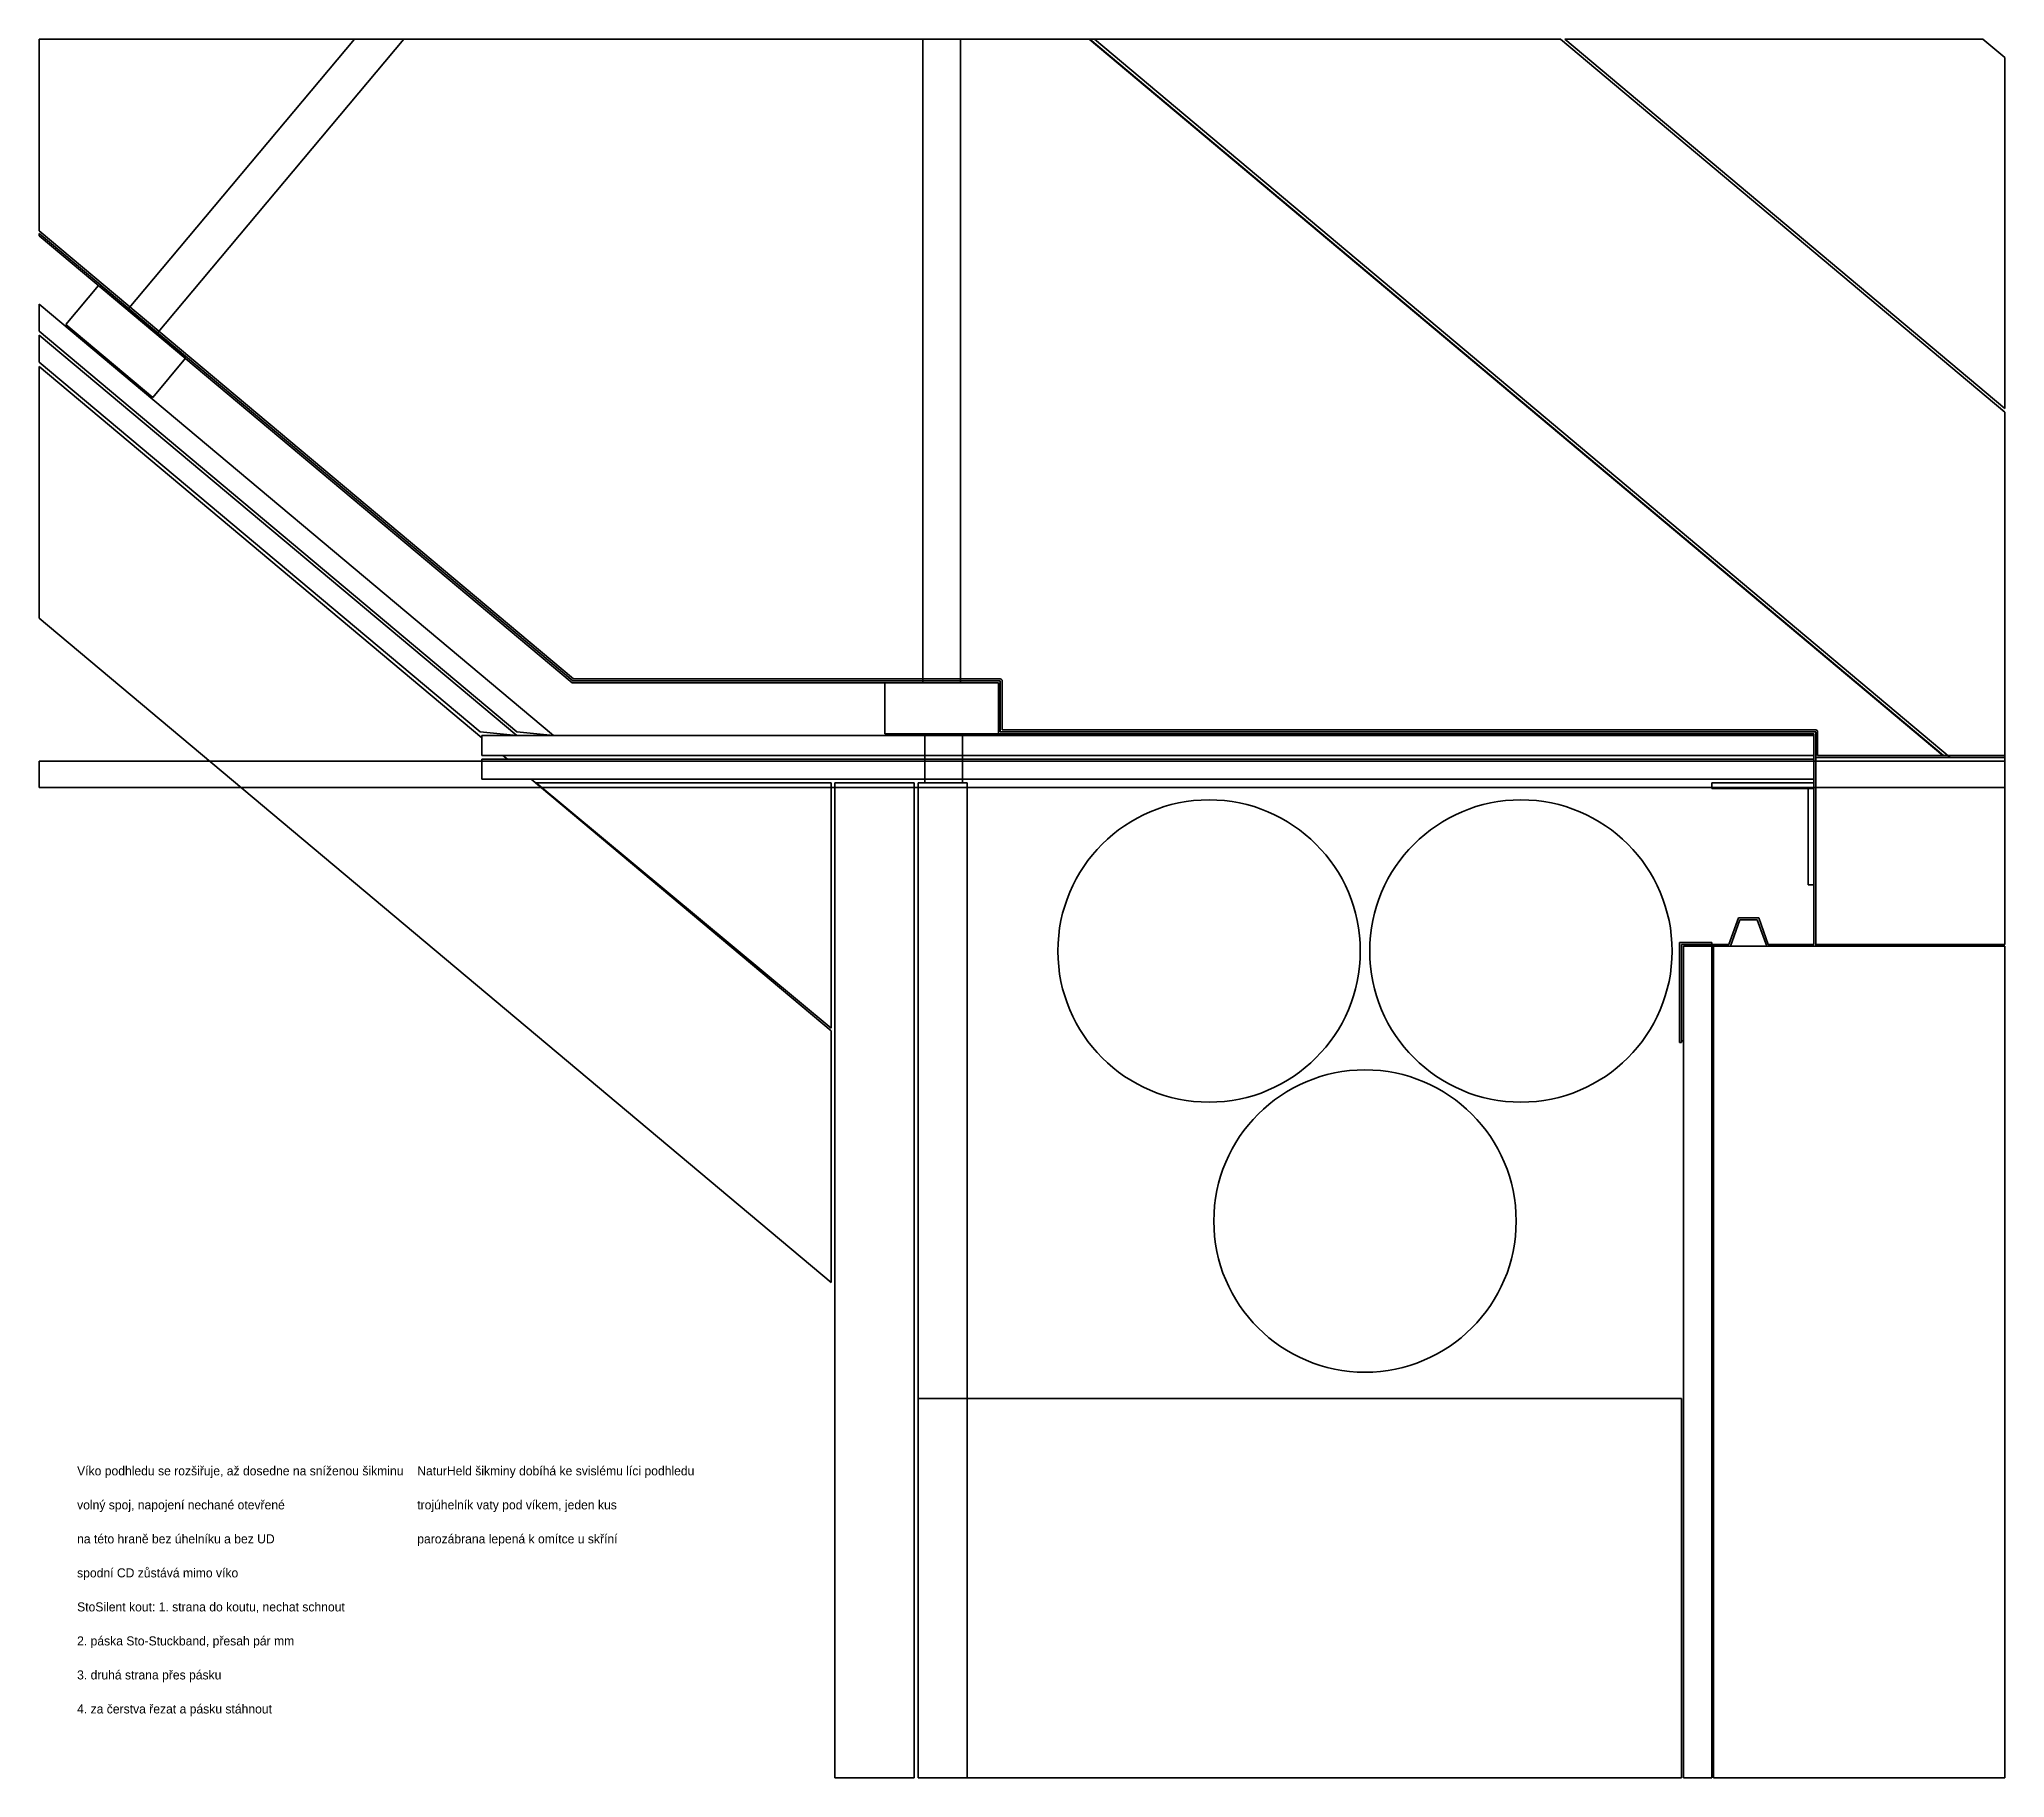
# Model space of a CAD drawing. Header units: millimetres. Extents: x 4480 to 5520, y 2760 to 3680.
import ezdxf

# ---------------------------------------------------------------- set-up
doc = ezdxf.new("R2010")
doc.units = ezdxf.units.MM
for name, color, linetype, lineweight in [('masonry', 1, 'Continuous', 35), ('plaster', 2, 'Continuous', 35), ('plenum_wool', 3, 'Continuous', 35), ('rafters', 2, 'Continuous', 35), ('roofing', 1, 'Continuous', 35), ('slope_cd', 4, 'Continuous', 35), ('slope_foil', 4, 'Continuous', 35), ('slope_gkf', 4, 'Continuous', 35), ('slope_naturheld_140', 5, 'Continuous', 35), ('slope_nonius', 4, 'Continuous', 35), ('soffit_cd', 4, 'Continuous', 35), ('soffit_duct', 4, 'Continuous', 35), ('soffit_gkf', 4, 'Continuous', 35), ('soffit_mineral_wool', 3, 'Continuous', 35), ('soffit_naturheld_140', 5, 'Continuous', 35), ('soffit_nonius', 4, 'Continuous', 35), ('tie_rod', 4, 'Continuous', 35), ('vapour_brake_tape', 2, 'Continuous', 35), ('wall_plate', 2, 'Continuous', 35)]:
    doc.layers.add(name, color=color, linetype=linetype, lineweight=lineweight)
doc.layers.add('NOTES', color=7, linetype='Continuous')

msp = doc.modelspace()

# ---------------------------------------------------------------- linework, layer by layer
at = {"layer": 'masonry'}
for p, q in [((5520, 3200), (5366, 3200)), ((5366, 3200), (5366, 2760)), ((5520, 2760), (5520, 3200)), ((5366, 2760), (5520, 2760))]:
    msp.add_line(p, q, dxfattribs=at)
at = {"layer": 'plaster'}
for p, q in [((5365, 3200), (5350, 3200)), ((5350, 3200), (5350, 2760)), ((5365, 2760), (5365, 3200)), ((5350, 2760), (5365, 2760))]:
    msp.add_line(p, q, dxfattribs=at)
at = {"layer": 'plenum_wool'}
for p, q in [((4480, 3680), (4480, 3578.6)), ((5035.6, 3680), (4480, 3680)), ((5487.2, 3301), (5035.6, 3680)), ((5284.9, 3680), (5035.9, 3680)), ((5035.9, 3680), (5487.6, 3301)), ((5520, 3482.7), (5284.9, 3680)), ((4480, 3578.6), (4762.6, 3341.5)), ((5520, 3301), (5520, 3482.7)), ((4762.6, 3341.5), (4988.5, 3341.5)), ((4989.5, 3340.5), (4989.5, 3314.5)), ((4989.5, 3314.5), (5420, 3314.5)), ((5421, 3313.5), (5421, 3301)), ((5421, 3301), (5487.2, 3301)), ((5487.6, 3301), (5520, 3301))]:
    msp.add_line(p, q, dxfattribs=at)
for centre in [(4988.5, 3340.5), (5420, 3313.5)]:
    msp.add_arc(centre, 1, 360, 450, dxfattribs=at)
at = {"layer": 'rafters'}
for p, q in [((5038.3, 3680), (5491.2, 3300)), ((5284.9, 3680), (5038.3, 3680)), ((5520, 3482.7), (5284.9, 3680)), ((5520, 3300), (5520, 3482.7)), ((5491.2, 3300), (5520, 3300))]:
    msp.add_line(p, q, dxfattribs=at)
at = {"layer": 'roofing'}
for p, q in [((5508.5, 3680), (5287.2, 3680)), ((5287.2, 3680), (5520, 3484.7)), ((5520, 3670.4), (5508.5, 3680)), ((5520, 3484.7), (5520, 3670.4))]:
    msp.add_line(p, q, dxfattribs=at)
at = {"layer": 'slope_cd'}
for p, q in [((4511.3, 3549.7), (4494, 3529.1)), ((4557.3, 3511.2), (4511.3, 3549.7)), ((4494, 3529.1), (4540, 3490.5)), ((4540, 3490.5), (4557.3, 3511.2))]:
    msp.add_line(p, q, dxfattribs=at)
at = {"layer": 'slope_foil'}
for p, q in [((4762.3, 3340.5), (4480, 3577.3)), ((4480, 3577.3), (4480, 3576)), ((4480, 3576), (4761.9, 3339.5)), ((4761.9, 3339.5), (4987.5, 3339.5)), ((4988.5, 3340.5), (4762.3, 3340.5)), ((4987.5, 3339.5), (4987.5, 3312.5)), ((4988.5, 3313.5), (4988.5, 3340.5)), ((4987.5, 3312.5), (5419, 3312.5)), ((5420, 3313.5), (4988.5, 3313.5)), ((5419, 3312.5), (5419, 3201)), ((5420, 3200), (5420, 3313.5)), ((5379.1, 3215), (5374.1, 3201)), ((5374.9, 3200), (5379.9, 3214)), ((5389.9, 3215), (5379.1, 3215)), ((5379.9, 3214), (5389.1, 3214)), ((5389.1, 3214), (5394.1, 3200)), ((5394.9, 3201), (5389.9, 3215)), ((5349, 3201), (5349, 3150)), ((5374.1, 3201), (5349, 3201)), ((5350, 3200), (5374.9, 3200)), ((5350, 3150), (5350, 3200)), ((5394.1, 3200), (5420, 3200)), ((5419, 3201), (5394.9, 3201)), ((5349, 3150), (5350, 3150))]:
    msp.add_line(p, q, dxfattribs=at)
at = {"layer": 'slope_gkf'}
for p, q in [((4480, 3539.8), (4480, 3525.5)), ((4752.1, 3311.5), (4480, 3539.8)), ((4480, 3525.5), (4732.6, 3313.5)), ((4480, 3523.5), (4480, 3509.2)), ((4732.6, 3311.5), (4480, 3523.5)), ((4480, 3509.2), (4713.2, 3313.5)), ((4713.2, 3313.5), (4732.6, 3311.5)), ((4732.6, 3313.5), (4752.1, 3311.5))]:
    msp.add_line(p, q, dxfattribs=at)
at = {"layer": 'slope_naturheld_140'}
for p, q in [((4480, 3506.9), (4480, 3373.7)), ((4714.2, 3310.4), (4480, 3506.9)), ((4480, 3373.7), (4899, 3022.1)), ((4714.2, 3301), (4714.2, 3310.4)), ((4725.3, 3301), (4714.2, 3301)), ((4714.2, 3299), (4727.7, 3299)), ((4714.2, 3288.5), (4714.2, 3299)), ((4727.7, 3299), (4725.3, 3301)), ((4740.2, 3288.5), (4714.2, 3288.5)), ((4899, 3155.3), (4740.2, 3288.5)), ((4899, 3022.1), (4899, 3155.3))]:
    msp.add_line(p, q, dxfattribs=at)
at = {"layer": 'slope_nonius'}
for p, q in [((4646.8, 3680), (4526.7, 3536.9)), ((4542, 3524), (4672.9, 3680)), ((4672.9, 3680), (4646.8, 3680)), ((4526.7, 3536.9), (4542, 3524))]:
    msp.add_line(p, q, dxfattribs=at)
at = {"layer": 'soffit_cd'}
for p, q in [((4927.5, 3339.5), (4927.5, 3312.5)), ((4987.5, 3339.5), (4927.5, 3339.5)), ((4987.5, 3312.5), (4987.5, 3339.5)), ((4927.5, 3312.5), (4987.5, 3312.5)), ((4971, 3286.5), (4945, 3286.5)), ((4945, 3286.5), (4945, 2760)), ((4971, 3286.5), (4945, 3286.5)), ((4945, 3286.5), (4945, 2760)), ((4971, 2760), (4971, 3286.5)), ((4971, 2760), (4971, 3286.5)), ((4945, 2760), (4971, 2760)), ((4945, 2760), (4971, 2760))]:
    msp.add_line(p, q, dxfattribs=at)
at = {"layer": 'soffit_duct'}
for centre in [(5099, 3197.5), (5264, 3197.5), (5181.5, 3054.6)]:
    msp.add_circle(centre, 80, dxfattribs=at)
at = {"layer": 'soffit_gkf'}
for p, q in [((4714.2, 3311.5), (4714.2, 3301)), ((5419, 3311.5), (4714.2, 3311.5)), ((5419, 3301), (5419, 3311.5)), ((4714.2, 3301), (5419, 3301)), ((5419, 3299), (4714.2, 3299)), ((4714.2, 3299), (4714.2, 3288.5)), ((5419, 3288.5), (5419, 3299)), ((4714.2, 3288.5), (5419, 3288.5))]:
    msp.add_line(p, q, dxfattribs=at)
at = {"layer": 'soffit_mineral_wool'}
for p, q in [((4743, 3286.5), (4899, 3156.7)), ((4899, 3286.5), (4743, 3286.5)), ((4899, 3156.7), (4899, 3286.5)), ((4945, 2960.6), (4945, 2760)), ((5349, 2960.6), (4945, 2960.6)), ((5349, 2760), (5349, 2960.6)), ((4945, 2760), (5349, 2760))]:
    msp.add_line(p, q, dxfattribs=at)
at = {"layer": 'soffit_naturheld_140'}
for p, q in [((4901, 3286.5), (4901, 2760)), ((4943, 3286.5), (4901, 3286.5)), ((4943, 2760), (4943, 3286.5)), ((4901, 2760), (4943, 2760))]:
    msp.add_line(p, q, dxfattribs=at)
at = {"layer": 'soffit_nonius'}
for p, q in [((4967.5, 3680), (4947.5, 3680)), ((4947.5, 3680), (4947.5, 3339.5)), ((4967.5, 3339.5), (4967.5, 3680)), ((4947.5, 3339.5), (4967.5, 3339.5)), ((4968.5, 3312.5), (4948.5, 3312.5)), ((4948.5, 3312.5), (4948.5, 3286.5)), ((4968.5, 3312.5), (4948.5, 3312.5)), ((4948.5, 3312.5), (4948.5, 3286.5)), ((4968.5, 3286.5), (4968.5, 3312.5)), ((4968.5, 3286.5), (4968.5, 3312.5)), ((4948.5, 3286.5), (4968.5, 3286.5)), ((4948.5, 3286.5), (4968.5, 3286.5)), ((5419, 3286.5), (5365, 3286.5)), ((5365, 3286.5), (5365, 3283.5)), ((5419, 3283.5), (5419, 3286.5)), ((5365, 3283.5), (5419, 3283.5)), ((5419, 3283.5), (5416, 3283.5)), ((5416, 3283.5), (5416, 3232.5)), ((5419, 3232.5), (5419, 3283.5)), ((5416, 3232.5), (5419, 3232.5))]:
    msp.add_line(p, q, dxfattribs=at)
at = {"layer": 'tie_rod'}
for p, q in [((4480, 3298), (4480, 3284)), ((5520, 3298), (4480, 3298)), ((5520, 3284), (5520, 3298)), ((4480, 3284), (5520, 3284))]:
    msp.add_line(p, q, dxfattribs=at)
at = {"layer": 'vapour_brake_tape'}
for p, q in [((5365, 3202), (5348, 3202)), ((5348, 3202), (5348, 3149)), ((5349, 3201), (5365, 3201)), ((5349, 3149), (5349, 3201)), ((5365, 3201), (5365, 3202)), ((5348, 3149), (5349, 3149))]:
    msp.add_line(p, q, dxfattribs=at)
at = {"layer": 'wall_plate'}
for p, q in [((5520, 3300), (5420, 3300)), ((5420, 3300), (5420, 3201)), ((5520, 3201), (5520, 3300)), ((5420, 3201), (5520, 3201))]:
    msp.add_line(p, q, dxfattribs=at)

# ---------------------------------------------------------------- texts
at = {"layer": 'NOTES'}
for s, p in [('Víko podhledu se rozšiřuje, až dosedne na sníženou šikminu', (4500, 2920)), ('NaturHeld šikminy dobíhá ke svislému líci podhledu', (4680, 2920)), ('volný spoj, napojení nechané otevřené', (4500, 2902)), ('trojúhelník vaty pod víkem, jeden kus', (4680, 2902)), ('na této hraně bez úhelníku a bez UD', (4500, 2884)), ('parozábrana lepená k omítce u skříní', (4680, 2884)), ('spodní CD zůstává mimo víko', (4500, 2866)), ('StoSilent kout: 1. strana do koutu, nechat schnout', (4500, 2848)), ('2. páska Sto-Stuckband, přesah pár mm', (4500, 2830)), ('3. druhá strana přes pásku', (4500, 2812)), ('4. za čerstva řezat a pásku stáhnout', (4500, 2794))]:
    msp.add_text(s, height=4.8, dxfattribs=at).set_placement(p)

doc.saveas('drawing.dxf')
